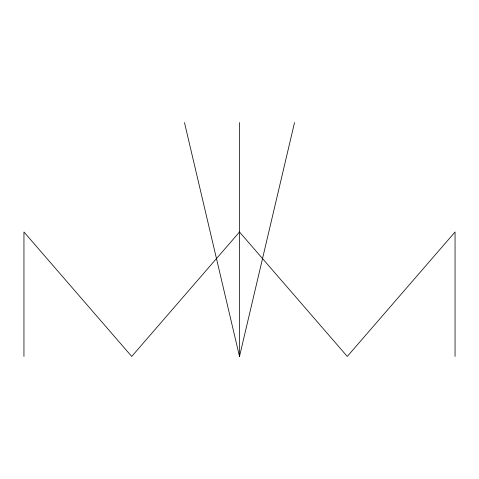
<?xml version="1.0" encoding="UTF-8"?>
<svg xmlns="http://www.w3.org/2000/svg" width="479" height="479" viewBox="0 0 479 479"><rect width="100%" height="100%" fill="white"/><g stroke="black" fill="none" stroke-linecap="round" stroke-linejoin="round"><path stroke-width="0.72" d="M184.469 122.558L239.5 356.442L294.531 122.558M455.05 356.442L455.05 231.992L347.275 356.442L239.5 231.992L131.725 356.442L23.95 231.992L23.95 356.442M239.5 122.558L239.5 356.442"/></g></svg>
